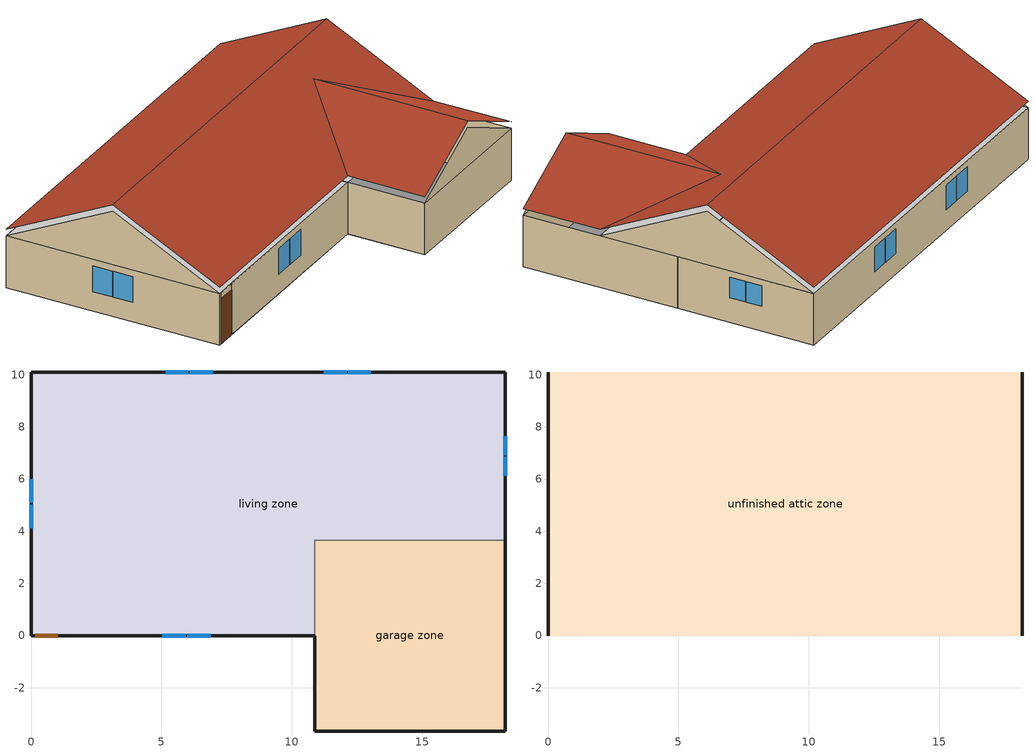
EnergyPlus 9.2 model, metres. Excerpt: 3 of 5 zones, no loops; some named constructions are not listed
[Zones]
garage zone
 floor foundation (FloorFndGrndUnfinSlab): 10.87,-3.66 10.87,3.66 18.19,3.66 18.19,-3.66 z0
 wall outside (WallExtUninsUnfin): 10.87,0 10.87,-3.66 18.19,-3.66 18.19,3.66 z0:2.44; 10.87,-3.66,2.44 18.19,-3.66,2.44 14.53,-3.66,4.27
 wall to living zone (WallIntFinInsUnfin Reversed): 18.19,3.66 10.87,3.66 10.87,0 z0:2.44
 roof outside (RoofUnfinUninsExt): 10.87,0,2.74 10.87,-3.66,2.74 14.53,-3.66,4.57 14.53,3.66,4.57; 18.19,0,2.74 14.53,3.66,4.57 14.53,-3.66,4.57 18.19,-3.66,2.74
living zone
 floor foundation (FloorFndGrndFinSlab): 0,0 0,10.1 18.19,10.1 18.19,3.66 10.87,3.66 10.87,0 z0
 wall outside (WallExtInsFin): 18.19,3.66 18.19,10.1 0,10.1 0,0 0.13,0 1.05,0 10.87,0 z0:2.44
 window (WindowConstruction): 18.19,6.12 18.19,6.85 / 18.19,6.91 18.19,7.64 z1.16:2.13; 5.02,0 5.93,0 / 5.99,0 6.9,0 z0.93:2.13; 0,5.99 0,5.08 / 0,5.02 0,4.11 z0.92:2.13; 13.02,10.1 12.16,10.1 / 12.09,10.1 11.23,10.1 / 6.96,10.1 6.09,10.1 / 6.03,10.1 5.17,10.1 z0.98:2.13
 door (Door): 0.15,0 1.02,0 z0:2.13
unfinished attic zone
 floor to garage zone (FloorUnfinUninsUnfin): 18.19,3.66 18.19,0 10.87,0 10.87,3.66 z2.44
 floor to living zone (FloorFinInsUnfinAttic): 18.19,10.1 18.19,3.66 10.87,3.66 10.87,0 0,0 0,10.1 z2.44
 wall outside (WallExtUninsUnfin): 0,5.05,4.96 0,10.1,2.44 0,0,2.44; 18.19,5.05,4.96 18.19,0,2.44 18.19,10.1,2.44
 roof outside (RoofUnfinInsExt): 0,5.05,5.27 18.19,5.05,5.27 18.19,10.1,2.74 0,10.1,2.74; 0,5.05,5.27 0,0,2.74 10.87,0,2.74 14.53,3.66,4.57 18.19,0,2.74 18.19,5.05,5.27
[Material] Roughness=Rough; Thermal Absorptance=0.9
Name | Thickness {m} | Conductivity {W/m-K} | Density {kg/m3} | Specific Heat {J/kg-K} | Solar Absorptance | Visible Absorptance
Drywall 0.5 in. | 0.0127 | 0.160291 | 801 | 837.4 | 0.5 | 0.1
FloorUAAdditionalCeilingIns | 0.196342 | 0.0539976 | 16.02 | 1046.75 | 0.7 | 0.7
FloorUATrussandIns | 0.0889 | 0.0564573 | 50.7834 | 1165.1 | 0.7 | 0.7
WallCMU 1 | 0.1524 | 0.472233 | 1001.12 | 852.065 | 0.7 | 0.7
WallFurring 1 | 0.0508 | 0.0313851 | 110.334 | 1154.52 | 0.7 | 0.7
WallSheathing | 0.0127 | 0.115458 | 512.64 | 1214.23 | 0.7 | 0.7
[Construction]
FloorFinInsUnfinAttic Reversed: Drywall 0.5 in., FloorUATrussandIns, FloorUAAdditionalCeilingIns
WallIntFinInsUnfin: WallSheathing, WallCMU 1, WallFurring 1
[Schedule:File]
clothes_dryer_exhaust: File=/var/simdata/openstudio/generated_files/schedules.csv; Column Number=15; Rows to Skip at Top=1; Number of Hours of Data=8760; Column Separator=Comma; Interpolate to Timestep=No; Minutes per Item=15
[Schedule:Day:Interval]
res ceil fan schedule allday1; res ceil fan schedule allday10; res ceil fan schedule allday11; res ceil fan schedule allday12; res ceil fan schedule allday2; res ceil fan schedule allday3; res ceil fan schedule allday4; res ceil fan schedule allday5; res ceil fan schedule allday6; res ceil fan schedule allday7; res ceil fan schedule allday8; res ceil fan schedule allday9; res mv_1 bath exhaust schedule summer design; res mv_1 range exhaust schedule summer design: No, 24:00, 1
res mv_1 bath exhaust schedule allday1; res mv_1 bath exhaust schedule allday10; res mv_1 bath exhaust schedule allday11; res mv_1 bath exhaust schedule allday12; res mv_1 bath exhaust schedule allday2; res mv_1 bath exhaust schedule allday3; res mv_1 bath exhaust schedule allday4; res mv_1 bath exhaust schedule allday5; res mv_1 bath exhaust schedule allday6; res mv_1 bath exhaust schedule allday7; res mv_1 bath exhaust schedule allday8; res mv_1 bath exhaust schedule allday9: No, 23:00, 0, 24:00, 1
res mv_1 bath exhaust schedule winter design; res mv_1 range exhaust schedule winter design; Schedule Day 10; Schedule Day 14; Schedule Day 15; Schedule Day 2; Schedule Day 7: No, 24:00, 0
res mv_1 range exhaust schedule allday1; res mv_1 range exhaust schedule allday10; res mv_1 range exhaust schedule allday11; res mv_1 range exhaust schedule allday12; res mv_1 range exhaust schedule allday2; res mv_1 range exhaust schedule allday3; res mv_1 range exhaust schedule allday4; res mv_1 range exhaust schedule allday5; res mv_1 range exhaust schedule allday6; res mv_1 range exhaust schedule allday7; res mv_1 range exhaust schedule allday8; res mv_1 range exhaust schedule allday9: No, 17:00, 0, 18:00, 1, 24:00, 0
res nv_1 availability schedule allday1 on; res nv_1 availability schedule allday1 on 1; res nv_1 availability schedule allday1 on 10; res nv_1 availability schedule allday1 on 11; res nv_1 availability schedule allday1 on 2; res nv_1 availability schedule allday1 on 3; res nv_1 availability schedule allday1 on 4; res nv_1 availability schedule allday1 on 5; res nv_1 availability schedule allday1 on 6; res nv_1 availability schedule allday1 on 7; res nv_1 availability schedule allday1 on 8; res nv_1 availability schedule allday1 on 9: No, 01:00, 1, 02:00, 1, 03:00, 1, 04:00, 1, 05:00, 1, 06:00, 1, 07:00, 1, 08:00, 1, 09:00, 1, 10:00, 1, 11:00, 1, 12:00, 1, 13:00, 1, 14:00, 1, 15:00, 1, 16:00, 1, 17:00, 1, 18:00, 1, 19:00, 1, 20:00, 1, 21:00, 1, 22:00, 1, 23:00, 1, 24:00, 1
res nv_1 temp schedule allday1; res nv_1 temp schedule allday12; res nv_1 temp schedule allday2: No, 24:00, 23.8889
res nv_1 temp schedule allday10; res nv_1 temp schedule allday11; res nv_1 temp schedule allday3; res nv_1 temp schedule allday4; res nv_1 temp schedule allday5; res nv_1 temp schedule allday6; res nv_1 temp schedule allday7; res nv_1 temp schedule allday8; res nv_1 temp schedule allday9: No, 24:00, 21.6667
[Schedule:Week:Daily]
res ceil fan schedule Week Rule - Jan1-Jan6: Schedule Day 2, res ceil fan schedule allday1, res ceil fan schedule allday1, res ceil fan schedule allday1, res ceil fan schedule allday1, res ceil fan schedule allday1, res ceil fan schedule allday1, Schedule Day 2, Schedule Day 2, Schedule Day 2, Schedule Day 2, Schedule Day 2
res ceil fan schedule Week Rule - Jan7-Jan27: res ceil fan schedule allday1, res ceil fan schedule allday1, res ceil fan schedule allday1, res ceil fan schedule allday1, res ceil fan schedule allday1, res ceil fan schedule allday1, res ceil fan schedule allday1, Schedule Day 2, Schedule Day 2, Schedule Day 2, Schedule Day 2, Schedule Day 2
res ceil fan schedule Week Rule - Jan28-Feb3: res ceil fan schedule allday1, res ceil fan schedule allday1, res ceil fan schedule allday1, res ceil fan schedule allday1, res ceil fan schedule allday2, res ceil fan schedule allday2, res ceil fan schedule allday2, Schedule Day 2, Schedule Day 2, Schedule Day 2, Schedule Day 2, Schedule Day 2
res ceil fan schedule Week Rule - Feb4-Feb24: res ceil fan schedule allday2, res ceil fan schedule allday2, res ceil fan schedule allday2, res ceil fan schedule allday2, res ceil fan schedule allday2, res ceil fan schedule allday2, res ceil fan schedule allday2, Schedule Day 2, Schedule Day 2, Schedule Day 2, Schedule Day 2, Schedule Day 2
res ceil fan schedule Week Rule - Feb25-Mar3: res ceil fan schedule allday2, res ceil fan schedule allday2, res ceil fan schedule allday2, res ceil fan schedule allday2, res ceil fan schedule allday3, res ceil fan schedule allday3, res ceil fan schedule allday3, Schedule Day 2, Schedule Day 2, Schedule Day 2, Schedule Day 2, Schedule Day 2
res ceil fan schedule Week Rule - Mar4-Mar31: res ceil fan schedule allday3, res ceil fan schedule allday3, res ceil fan schedule allday3, res ceil fan schedule allday3, res ceil fan schedule allday3, res ceil fan schedule allday3, res ceil fan schedule allday3, Schedule Day 2, Schedule Day 2, Schedule Day 2, Schedule Day 2, Schedule Day 2
res ceil fan schedule Week Rule - Apr1-Apr28: res ceil fan schedule allday4, res ceil fan schedule allday4, res ceil fan schedule allday4, res ceil fan schedule allday4, res ceil fan schedule allday4, res ceil fan schedule allday4, res ceil fan schedule allday4, Schedule Day 2, Schedule Day 2, Schedule Day 2, Schedule Day 2, Schedule Day 2
res ceil fan schedule Week Rule - Apr29-May5: res ceil fan schedule allday4, res ceil fan schedule allday4, res ceil fan schedule allday5, res ceil fan schedule allday5, res ceil fan schedule allday5, res ceil fan schedule allday5, res ceil fan schedule allday5, Schedule Day 2, Schedule Day 2, Schedule Day 2, Schedule Day 2, Schedule Day 2
res ceil fan schedule Week Rule - May6-May26: res ceil fan schedule allday5, res ceil fan schedule allday5, res ceil fan schedule allday5, res ceil fan schedule allday5, res ceil fan schedule allday5, res ceil fan schedule allday5, res ceil fan schedule allday5, Schedule Day 2, Schedule Day 2, Schedule Day 2, Schedule Day 2, Schedule Day 2
res ceil fan schedule Week Rule - May27-Jun2: res ceil fan schedule allday5, res ceil fan schedule allday5, res ceil fan schedule allday5, res ceil fan schedule allday5, res ceil fan schedule allday5, res ceil fan schedule allday6, res ceil fan schedule allday6, Schedule Day 2, Schedule Day 2, Schedule Day 2, Schedule Day 2, Schedule Day 2
res ceil fan schedule Week Rule - Jun3-Jun30: res ceil fan schedule allday6, res ceil fan schedule allday6, res ceil fan schedule allday6, res ceil fan schedule allday6, res ceil fan schedule allday6, res ceil fan schedule allday6, res ceil fan schedule allday6, Schedule Day 2, Schedule Day 2, Schedule Day 2, Schedule Day 2, Schedule Day 2
res ceil fan schedule Week Rule - Jul1-Jul28: res ceil fan schedule allday7, res ceil fan schedule allday7, res ceil fan schedule allday7, res ceil fan schedule allday7, res ceil fan schedule allday7, res ceil fan schedule allday7, res ceil fan schedule allday7, Schedule Day 2, Schedule Day 2, Schedule Day 2, Schedule Day 2, Schedule Day 2
res ceil fan schedule Week Rule - Jul29-Aug4: res ceil fan schedule allday7, res ceil fan schedule allday7, res ceil fan schedule allday7, res ceil fan schedule allday8, res ceil fan schedule allday8, res ceil fan schedule allday8, res ceil fan schedule allday8, Schedule Day 2, Schedule Day 2, Schedule Day 2, Schedule Day 2, Schedule Day 2
res ceil fan schedule Week Rule - Aug5-Aug25: res ceil fan schedule allday8, res ceil fan schedule allday8, res ceil fan schedule allday8, res ceil fan schedule allday8, res ceil fan schedule allday8, res ceil fan schedule allday8, res ceil fan schedule allday8, Schedule Day 2, Schedule Day 2, Schedule Day 2, Schedule Day 2, Schedule Day 2
res ceil fan schedule Week Rule - Aug26-Sep1: res ceil fan schedule allday8, res ceil fan schedule allday8, res ceil fan schedule allday8, res ceil fan schedule allday8, res ceil fan schedule allday8, res ceil fan schedule allday8, res ceil fan schedule allday9, Schedule Day 2, Schedule Day 2, Schedule Day 2, Schedule Day 2, Schedule Day 2
res ceil fan schedule Week Rule - Sep2-Sep29: res ceil fan schedule allday9, res ceil fan schedule allday9, res ceil fan schedule allday9, res ceil fan schedule allday9, res ceil fan schedule allday9, res ceil fan schedule allday9, res ceil fan schedule allday9, Schedule Day 2, Schedule Day 2, Schedule Day 2, Schedule Day 2, Schedule Day 2
res ceil fan schedule Week Rule - Sep30-Oct6: res ceil fan schedule allday9, res ceil fan schedule allday10, res ceil fan schedule allday10, res ceil fan schedule allday10, res ceil fan schedule allday10, res ceil fan schedule allday10, res ceil fan schedule allday10, Schedule Day 2, Schedule Day 2, Schedule Day 2, Schedule Day 2, Schedule Day 2
res ceil fan schedule Week Rule - Oct7-Oct27: res ceil fan schedule allday10, res ceil fan schedule allday10, res ceil fan schedule allday10, res ceil fan schedule allday10, res ceil fan schedule allday10, res ceil fan schedule allday10, res ceil fan schedule allday10, Schedule Day 2, Schedule Day 2, Schedule Day 2, Schedule Day 2, Schedule Day 2
res ceil fan schedule Week Rule - Oct28-Nov3: res ceil fan schedule allday10, res ceil fan schedule allday10, res ceil fan schedule allday10, res ceil fan schedule allday10, res ceil fan schedule allday11, res ceil fan schedule allday11, res ceil fan schedule allday11, Schedule Day 2, Schedule Day 2, Schedule Day 2, Schedule Day 2, Schedule Day 2
res ceil fan schedule Week Rule - Nov4-Nov24: res ceil fan schedule allday11, res ceil fan schedule allday11, res ceil fan schedule allday11, res ceil fan schedule allday11, res ceil fan schedule allday11, res ceil fan schedule allday11, res ceil fan schedule allday11, Schedule Day 2, Schedule Day 2, Schedule Day 2, Schedule Day 2, Schedule Day 2
res ceil fan schedule Week Rule - Nov25-Dec1: res ceil fan schedule allday11, res ceil fan schedule allday11, res ceil fan schedule allday11, res ceil fan schedule allday11, res ceil fan schedule allday11, res ceil fan schedule allday11, res ceil fan schedule allday12, Schedule Day 2, Schedule Day 2, Schedule Day 2, Schedule Day 2, Schedule Day 2
res ceil fan schedule Week Rule - Dec2-Dec31: res ceil fan schedule allday12, res ceil fan schedule allday12, res ceil fan schedule allday12, res ceil fan schedule allday12, res ceil fan schedule allday12, res ceil fan schedule allday12, res ceil fan schedule allday12, Schedule Day 2, Schedule Day 2, Schedule Day 2, Schedule Day 2, Schedule Day 2
res mv_1 bath exhaust schedule Week Rule - Jan1-Jan6: Schedule Day 15, res mv_1 bath exhaust schedule allday1, res mv_1 bath exhaust schedule allday1, res mv_1 bath exhaust schedule allday1, res mv_1 bath exhaust schedule allday1, res mv_1 bath exhaust schedule allday1, res mv_1 bath exhaust schedule allday1, Schedule Day 15, res mv_1 bath exhaust schedule summer design, res mv_1 bath exhaust schedule winter design, Schedule Day 15, Schedule Day 15
res mv_1 bath exhaust schedule Week Rule - Jan7-Jan27: res mv_1 bath exhaust schedule allday1, res mv_1 bath exhaust schedule allday1, res mv_1 bath exhaust schedule allday1, res mv_1 bath exhaust schedule allday1, res mv_1 bath exhaust schedule allday1, res mv_1 bath exhaust schedule allday1, res mv_1 bath exhaust schedule allday1, Schedule Day 15, res mv_1 bath exhaust schedule summer design, res mv_1 bath exhaust schedule winter design, Schedule Day 15, Schedule Day 15
res mv_1 bath exhaust schedule Week Rule - Jan28-Feb3: res mv_1 bath exhaust schedule allday1, res mv_1 bath exhaust schedule allday1, res mv_1 bath exhaust schedule allday1, res mv_1 bath exhaust schedule allday1, res mv_1 bath exhaust schedule allday2, res mv_1 bath exhaust schedule allday2, res mv_1 bath exhaust schedule allday2, Schedule Day 15, res mv_1 bath exhaust schedule summer design, res mv_1 bath exhaust schedule winter design, Schedule Day 15, Schedule Day 15
res mv_1 bath exhaust schedule Week Rule - Feb4-Feb24: res mv_1 bath exhaust schedule allday2, res mv_1 bath exhaust schedule allday2, res mv_1 bath exhaust schedule allday2, res mv_1 bath exhaust schedule allday2, res mv_1 bath exhaust schedule allday2, res mv_1 bath exhaust schedule allday2, res mv_1 bath exhaust schedule allday2, Schedule Day 15, res mv_1 bath exhaust schedule summer design, res mv_1 bath exhaust schedule winter design, Schedule Day 15, Schedule Day 15
res mv_1 bath exhaust schedule Week Rule - Feb25-Mar3: res mv_1 bath exhaust schedule allday2, res mv_1 bath exhaust schedule allday2, res mv_1 bath exhaust schedule allday2, res mv_1 bath exhaust schedule allday2, res mv_1 bath exhaust schedule allday3, res mv_1 bath exhaust schedule allday3, res mv_1 bath exhaust schedule allday3, Schedule Day 15, res mv_1 bath exhaust schedule summer design, res mv_1 bath exhaust schedule winter design, Schedule Day 15, Schedule Day 15
res mv_1 bath exhaust schedule Week Rule - Mar4-Mar31: res mv_1 bath exhaust schedule allday3, res mv_1 bath exhaust schedule allday3, res mv_1 bath exhaust schedule allday3, res mv_1 bath exhaust schedule allday3, res mv_1 bath exhaust schedule allday3, res mv_1 bath exhaust schedule allday3, res mv_1 bath exhaust schedule allday3, Schedule Day 15, res mv_1 bath exhaust schedule summer design, res mv_1 bath exhaust schedule winter design, Schedule Day 15, Schedule Day 15
res mv_1 bath exhaust schedule Week Rule - Apr1-Apr28: res mv_1 bath exhaust schedule allday4, res mv_1 bath exhaust schedule allday4, res mv_1 bath exhaust schedule allday4, res mv_1 bath exhaust schedule allday4, res mv_1 bath exhaust schedule allday4, res mv_1 bath exhaust schedule allday4, res mv_1 bath exhaust schedule allday4, Schedule Day 15, res mv_1 bath exhaust schedule summer design, res mv_1 bath exhaust schedule winter design, Schedule Day 15, Schedule Day 15
res mv_1 bath exhaust schedule Week Rule - Apr29-May5: res mv_1 bath exhaust schedule allday4, res mv_1 bath exhaust schedule allday4, res mv_1 bath exhaust schedule allday5, res mv_1 bath exhaust schedule allday5, res mv_1 bath exhaust schedule allday5, res mv_1 bath exhaust schedule allday5, res mv_1 bath exhaust schedule allday5, Schedule Day 15, res mv_1 bath exhaust schedule summer design, res mv_1 bath exhaust schedule winter design, Schedule Day 15, Schedule Day 15
res mv_1 bath exhaust schedule Week Rule - May6-May26: res mv_1 bath exhaust schedule allday5, res mv_1 bath exhaust schedule allday5, res mv_1 bath exhaust schedule allday5, res mv_1 bath exhaust schedule allday5, res mv_1 bath exhaust schedule allday5, res mv_1 bath exhaust schedule allday5, res mv_1 bath exhaust schedule allday5, Schedule Day 15, res mv_1 bath exhaust schedule summer design, res mv_1 bath exhaust schedule winter design, Schedule Day 15, Schedule Day 15
res mv_1 bath exhaust schedule Week Rule - May27-Jun2: res mv_1 bath exhaust schedule allday5, res mv_1 bath exhaust schedule allday5, res mv_1 bath exhaust schedule allday5, res mv_1 bath exhaust schedule allday5, res mv_1 bath exhaust schedule allday5, res mv_1 bath exhaust schedule allday6, res mv_1 bath exhaust schedule allday6, Schedule Day 15, res mv_1 bath exhaust schedule summer design, res mv_1 bath exhaust schedule winter design, Schedule Day 15, Schedule Day 15
res mv_1 bath exhaust schedule Week Rule - Jun3-Jun30: res mv_1 bath exhaust schedule allday6, res mv_1 bath exhaust schedule allday6, res mv_1 bath exhaust schedule allday6, res mv_1 bath exhaust schedule allday6, res mv_1 bath exhaust schedule allday6, res mv_1 bath exhaust schedule allday6, res mv_1 bath exhaust schedule allday6, Schedule Day 15, res mv_1 bath exhaust schedule summer design, res mv_1 bath exhaust schedule winter design, Schedule Day 15, Schedule Day 15
res mv_1 bath exhaust schedule Week Rule - Jul1-Jul28: res mv_1 bath exhaust schedule allday7, res mv_1 bath exhaust schedule allday7, res mv_1 bath exhaust schedule allday7, res mv_1 bath exhaust schedule allday7, res mv_1 bath exhaust schedule allday7, res mv_1 bath exhaust schedule allday7, res mv_1 bath exhaust schedule allday7, Schedule Day 15, res mv_1 bath exhaust schedule summer design, res mv_1 bath exhaust schedule winter design, Schedule Day 15, Schedule Day 15
res mv_1 bath exhaust schedule Week Rule - Jul29-Aug4: res mv_1 bath exhaust schedule allday7, res mv_1 bath exhaust schedule allday7, res mv_1 bath exhaust schedule allday7, res mv_1 bath exhaust schedule allday8, res mv_1 bath exhaust schedule allday8, res mv_1 bath exhaust schedule allday8, res mv_1 bath exhaust schedule allday8, Schedule Day 15, res mv_1 bath exhaust schedule summer design, res mv_1 bath exhaust schedule winter design, Schedule Day 15, Schedule Day 15
res mv_1 bath exhaust schedule Week Rule - Aug5-Aug25: res mv_1 bath exhaust schedule allday8, res mv_1 bath exhaust schedule allday8, res mv_1 bath exhaust schedule allday8, res mv_1 bath exhaust schedule allday8, res mv_1 bath exhaust schedule allday8, res mv_1 bath exhaust schedule allday8, res mv_1 bath exhaust schedule allday8, Schedule Day 15, res mv_1 bath exhaust schedule summer design, res mv_1 bath exhaust schedule winter design, Schedule Day 15, Schedule Day 15
res mv_1 bath exhaust schedule Week Rule - Aug26-Sep1: res mv_1 bath exhaust schedule allday8, res mv_1 bath exhaust schedule allday8, res mv_1 bath exhaust schedule allday8, res mv_1 bath exhaust schedule allday8, res mv_1 bath exhaust schedule allday8, res mv_1 bath exhaust schedule allday8, res mv_1 bath exhaust schedule allday9, Schedule Day 15, res mv_1 bath exhaust schedule summer design, res mv_1 bath exhaust schedule winter design, Schedule Day 15, Schedule Day 15
res mv_1 bath exhaust schedule Week Rule - Sep2-Sep29: res mv_1 bath exhaust schedule allday9, res mv_1 bath exhaust schedule allday9, res mv_1 bath exhaust schedule allday9, res mv_1 bath exhaust schedule allday9, res mv_1 bath exhaust schedule allday9, res mv_1 bath exhaust schedule allday9, res mv_1 bath exhaust schedule allday9, Schedule Day 15, res mv_1 bath exhaust schedule summer design, res mv_1 bath exhaust schedule winter design, Schedule Day 15, Schedule Day 15
res mv_1 bath exhaust schedule Week Rule - Sep30-Oct6: res mv_1 bath exhaust schedule allday9, res mv_1 bath exhaust schedule allday10, res mv_1 bath exhaust schedule allday10, res mv_1 bath exhaust schedule allday10, res mv_1 bath exhaust schedule allday10, res mv_1 bath exhaust schedule allday10, res mv_1 bath exhaust schedule allday10, Schedule Day 15, res mv_1 bath exhaust schedule summer design, res mv_1 bath exhaust schedule winter design, Schedule Day 15, Schedule Day 15
res mv_1 bath exhaust schedule Week Rule - Oct7-Oct27: res mv_1 bath exhaust schedule allday10, res mv_1 bath exhaust schedule allday10, res mv_1 bath exhaust schedule allday10, res mv_1 bath exhaust schedule allday10, res mv_1 bath exhaust schedule allday10, res mv_1 bath exhaust schedule allday10, res mv_1 bath exhaust schedule allday10, Schedule Day 15, res mv_1 bath exhaust schedule summer design, res mv_1 bath exhaust schedule winter design, Schedule Day 15, Schedule Day 15
res mv_1 bath exhaust schedule Week Rule - Oct28-Nov3: res mv_1 bath exhaust schedule allday10, res mv_1 bath exhaust schedule allday10, res mv_1 bath exhaust schedule allday10, res mv_1 bath exhaust schedule allday10, res mv_1 bath exhaust schedule allday11, res mv_1 bath exhaust schedule allday11, res mv_1 bath exhaust schedule allday11, Schedule Day 15, res mv_1 bath exhaust schedule summer design, res mv_1 bath exhaust schedule winter design, Schedule Day 15, Schedule Day 15
res mv_1 bath exhaust schedule Week Rule - Nov4-Nov24: res mv_1 bath exhaust schedule allday11, res mv_1 bath exhaust schedule allday11, res mv_1 bath exhaust schedule allday11, res mv_1 bath exhaust schedule allday11, res mv_1 bath exhaust schedule allday11, res mv_1 bath exhaust schedule allday11, res mv_1 bath exhaust schedule allday11, Schedule Day 15, res mv_1 bath exhaust schedule summer design, res mv_1 bath exhaust schedule winter design, Schedule Day 15, Schedule Day 15
res mv_1 bath exhaust schedule Week Rule - Nov25-Dec1: res mv_1 bath exhaust schedule allday11, res mv_1 bath exhaust schedule allday11, res mv_1 bath exhaust schedule allday11, res mv_1 bath exhaust schedule allday11, res mv_1 bath exhaust schedule allday11, res mv_1 bath exhaust schedule allday11, res mv_1 bath exhaust schedule allday12, Schedule Day 15, res mv_1 bath exhaust schedule summer design, res mv_1 bath exhaust schedule winter design, Schedule Day 15, Schedule Day 15
res mv_1 bath exhaust schedule Week Rule - Dec2-Dec31: res mv_1 bath exhaust schedule allday12, res mv_1 bath exhaust schedule allday12, res mv_1 bath exhaust schedule allday12, res mv_1 bath exhaust schedule allday12, res mv_1 bath exhaust schedule allday12, res mv_1 bath exhaust schedule allday12, res mv_1 bath exhaust schedule allday12, Schedule Day 15, res mv_1 bath exhaust schedule summer design, res mv_1 bath exhaust schedule winter design, Schedule Day 15, Schedule Day 15
res mv_1 range exhaust schedule Week Rule - Jan1-Jan6: Schedule Day 14, res mv_1 range exhaust schedule allday1, res mv_1 range exhaust schedule allday1, res mv_1 range exhaust schedule allday1, res mv_1 range exhaust schedule allday1, res mv_1 range exhaust schedule allday1, res mv_1 range exhaust schedule allday1, Schedule Day 14, res mv_1 range exhaust schedule summer design, res mv_1 range exhaust schedule winter design, Schedule Day 14, Schedule Day 14
res mv_1 range exhaust schedule Week Rule - Jan7-Jan27: res mv_1 range exhaust schedule allday1, res mv_1 range exhaust schedule allday1, res mv_1 range exhaust schedule allday1, res mv_1 range exhaust schedule allday1, res mv_1 range exhaust schedule allday1, res mv_1 range exhaust schedule allday1, res mv_1 range exhaust schedule allday1, Schedule Day 14, res mv_1 range exhaust schedule summer design, res mv_1 range exhaust schedule winter design, Schedule Day 14, Schedule Day 14
res mv_1 range exhaust schedule Week Rule - Jan28-Feb3: res mv_1 range exhaust schedule allday1, res mv_1 range exhaust schedule allday1, res mv_1 range exhaust schedule allday1, res mv_1 range exhaust schedule allday1, res mv_1 range exhaust schedule allday2, res mv_1 range exhaust schedule allday2, res mv_1 range exhaust schedule allday2, Schedule Day 14, res mv_1 range exhaust schedule summer design, res mv_1 range exhaust schedule winter design, Schedule Day 14, Schedule Day 14
res mv_1 range exhaust schedule Week Rule - Feb4-Feb24: res mv_1 range exhaust schedule allday2, res mv_1 range exhaust schedule allday2, res mv_1 range exhaust schedule allday2, res mv_1 range exhaust schedule allday2, res mv_1 range exhaust schedule allday2, res mv_1 range exhaust schedule allday2, res mv_1 range exhaust schedule allday2, Schedule Day 14, res mv_1 range exhaust schedule summer design, res mv_1 range exhaust schedule winter design, Schedule Day 14, Schedule Day 14
res mv_1 range exhaust schedule Week Rule - Feb25-Mar3: res mv_1 range exhaust schedule allday2, res mv_1 range exhaust schedule allday2, res mv_1 range exhaust schedule allday2, res mv_1 range exhaust schedule allday2, res mv_1 range exhaust schedule allday3, res mv_1 range exhaust schedule allday3, res mv_1 range exhaust schedule allday3, Schedule Day 14, res mv_1 range exhaust schedule summer design, res mv_1 range exhaust schedule winter design, Schedule Day 14, Schedule Day 14
res mv_1 range exhaust schedule Week Rule - Mar4-Mar31: res mv_1 range exhaust schedule allday3, res mv_1 range exhaust schedule allday3, res mv_1 range exhaust schedule allday3, res mv_1 range exhaust schedule allday3, res mv_1 range exhaust schedule allday3, res mv_1 range exhaust schedule allday3, res mv_1 range exhaust schedule allday3, Schedule Day 14, res mv_1 range exhaust schedule summer design, res mv_1 range exhaust schedule winter design, Schedule Day 14, Schedule Day 14
res mv_1 range exhaust schedule Week Rule - Apr1-Apr28: res mv_1 range exhaust schedule allday4, res mv_1 range exhaust schedule allday4, res mv_1 range exhaust schedule allday4, res mv_1 range exhaust schedule allday4, res mv_1 range exhaust schedule allday4, res mv_1 range exhaust schedule allday4, res mv_1 range exhaust schedule allday4, Schedule Day 14, res mv_1 range exhaust schedule summer design, res mv_1 range exhaust schedule winter design, Schedule Day 14, Schedule Day 14
res mv_1 range exhaust schedule Week Rule - Apr29-May5: res mv_1 range exhaust schedule allday4, res mv_1 range exhaust schedule allday4, res mv_1 range exhaust schedule allday5, res mv_1 range exhaust schedule allday5, res mv_1 range exhaust schedule allday5, res mv_1 range exhaust schedule allday5, res mv_1 range exhaust schedule allday5, Schedule Day 14, res mv_1 range exhaust schedule summer design, res mv_1 range exhaust schedule winter design, Schedule Day 14, Schedule Day 14
res mv_1 range exhaust schedule Week Rule - May6-May26: res mv_1 range exhaust schedule allday5, res mv_1 range exhaust schedule allday5, res mv_1 range exhaust schedule allday5, res mv_1 range exhaust schedule allday5, res mv_1 range exhaust schedule allday5, res mv_1 range exhaust schedule allday5, res mv_1 range exhaust schedule allday5, Schedule Day 14, res mv_1 range exhaust schedule summer design, res mv_1 range exhaust schedule winter design, Schedule Day 14, Schedule Day 14
res mv_1 range exhaust schedule Week Rule - May27-Jun2: res mv_1 range exhaust schedule allday5, res mv_1 range exhaust schedule allday5, res mv_1 range exhaust schedule allday5, res mv_1 range exhaust schedule allday5, res mv_1 range exhaust schedule allday5, res mv_1 range exhaust schedule allday6, res mv_1 range exhaust schedule allday6, Schedule Day 14, res mv_1 range exhaust schedule summer design, res mv_1 range exhaust schedule winter design, Schedule Day 14, Schedule Day 14
res mv_1 range exhaust schedule Week Rule - Jun3-Jun30: res mv_1 range exhaust schedule allday6, res mv_1 range exhaust schedule allday6, res mv_1 range exhaust schedule allday6, res mv_1 range exhaust schedule allday6, res mv_1 range exhaust schedule allday6, res mv_1 range exhaust schedule allday6, res mv_1 range exhaust schedule allday6, Schedule Day 14, res mv_1 range exhaust schedule summer design, res mv_1 range exhaust schedule winter design, Schedule Day 14, Schedule Day 14
res mv_1 range exhaust schedule Week Rule - Jul1-Jul28: res mv_1 range exhaust schedule allday7, res mv_1 range exhaust schedule allday7, res mv_1 range exhaust schedule allday7, res mv_1 range exhaust schedule allday7, res mv_1 range exhaust schedule allday7, res mv_1 range exhaust schedule allday7, res mv_1 range exhaust schedule allday7, Schedule Day 14, res mv_1 range exhaust schedule summer design, res mv_1 range exhaust schedule winter design, Schedule Day 14, Schedule Day 14
res mv_1 range exhaust schedule Week Rule - Jul29-Aug4: res mv_1 range exhaust schedule allday7, res mv_1 range exhaust schedule allday7, res mv_1 range exhaust schedule allday7, res mv_1 range exhaust schedule allday8, res mv_1 range exhaust schedule allday8, res mv_1 range exhaust schedule allday8, res mv_1 range exhaust schedule allday8, Schedule Day 14, res mv_1 range exhaust schedule summer design, res mv_1 range exhaust schedule winter design, Schedule Day 14, Schedule Day 14
res mv_1 range exhaust schedule Week Rule - Aug5-Aug25: res mv_1 range exhaust schedule allday8, res mv_1 range exhaust schedule allday8, res mv_1 range exhaust schedule allday8, res mv_1 range exhaust schedule allday8, res mv_1 range exhaust schedule allday8, res mv_1 range exhaust schedule allday8, res mv_1 range exhaust schedule allday8, Schedule Day 14, res mv_1 range exhaust schedule summer design, res mv_1 range exhaust schedule winter design, Schedule Day 14, Schedule Day 14
res mv_1 range exhaust schedule Week Rule - Aug26-Sep1: res mv_1 range exhaust schedule allday8, res mv_1 range exhaust schedule allday8, res mv_1 range exhaust schedule allday8, res mv_1 range exhaust schedule allday8, res mv_1 range exhaust schedule allday8, res mv_1 range exhaust schedule allday8, res mv_1 range exhaust schedule allday9, Schedule Day 14, res mv_1 range exhaust schedule summer design, res mv_1 range exhaust schedule winter design, Schedule Day 14, Schedule Day 14
res mv_1 range exhaust schedule Week Rule - Sep2-Sep29: res mv_1 range exhaust schedule allday9, res mv_1 range exhaust schedule allday9, res mv_1 range exhaust schedule allday9, res mv_1 range exhaust schedule allday9, res mv_1 range exhaust schedule allday9, res mv_1 range exhaust schedule allday9, res mv_1 range exhaust schedule allday9, Schedule Day 14, res mv_1 range exhaust schedule summer design, res mv_1 range exhaust schedule winter design, Schedule Day 14, Schedule Day 14
res mv_1 range exhaust schedule Week Rule - Sep30-Oct6: res mv_1 range exhaust schedule allday9, res mv_1 range exhaust schedule allday10, res mv_1 range exhaust schedule allday10, res mv_1 range exhaust schedule allday10, res mv_1 range exhaust schedule allday10, res mv_1 range exhaust schedule allday10, res mv_1 range exhaust schedule allday10, Schedule Day 14, res mv_1 range exhaust schedule summer design, res mv_1 range exhaust schedule winter design, Schedule Day 14, Schedule Day 14
res mv_1 range exhaust schedule Week Rule - Oct7-Oct27: res mv_1 range exhaust schedule allday10, res mv_1 range exhaust schedule allday10, res mv_1 range exhaust schedule allday10, res mv_1 range exhaust schedule allday10, res mv_1 range exhaust schedule allday10, res mv_1 range exhaust schedule allday10, res mv_1 range exhaust schedule allday10, Schedule Day 14, res mv_1 range exhaust schedule summer design, res mv_1 range exhaust schedule winter design, Schedule Day 14, Schedule Day 14
res mv_1 range exhaust schedule Week Rule - Oct28-Nov3: res mv_1 range exhaust schedule allday10, res mv_1 range exhaust schedule allday10, res mv_1 range exhaust schedule allday10, res mv_1 range exhaust schedule allday10, res mv_1 range exhaust schedule allday11, res mv_1 range exhaust schedule allday11, res mv_1 range exhaust schedule allday11, Schedule Day 14, res mv_1 range exhaust schedule summer design, res mv_1 range exhaust schedule winter design, Schedule Day 14, Schedule Day 14
res mv_1 range exhaust schedule Week Rule - Nov4-Nov24: res mv_1 range exhaust schedule allday11, res mv_1 range exhaust schedule allday11, res mv_1 range exhaust schedule allday11, res mv_1 range exhaust schedule allday11, res mv_1 range exhaust schedule allday11, res mv_1 range exhaust schedule allday11, res mv_1 range exhaust schedule allday11, Schedule Day 14, res mv_1 range exhaust schedule summer design, res mv_1 range exhaust schedule winter design, Schedule Day 14, Schedule Day 14
res mv_1 range exhaust schedule Week Rule - Nov25-Dec1: res mv_1 range exhaust schedule allday11, res mv_1 range exhaust schedule allday11, res mv_1 range exhaust schedule allday11, res mv_1 range exhaust schedule allday11, res mv_1 range exhaust schedule allday11, res mv_1 range exhaust schedule allday11, res mv_1 range exhaust schedule allday12, Schedule Day 14, res mv_1 range exhaust schedule summer design, res mv_1 range exhaust schedule winter design, Schedule Day 14, Schedule Day 14
res mv_1 range exhaust schedule Week Rule - Dec2-Dec31: res mv_1 range exhaust schedule allday12, res mv_1 range exhaust schedule allday12, res mv_1 range exhaust schedule allday12, res mv_1 range exhaust schedule allday12, res mv_1 range exhaust schedule allday12, res mv_1 range exhaust schedule allday12, res mv_1 range exhaust schedule allday12, Schedule Day 14, res mv_1 range exhaust schedule summer design, res mv_1 range exhaust schedule winter design, Schedule Day 14, Schedule Day 14
res nv_1 avail schedule Week Rule - Jan1-Jan27: Schedule Day 10, res nv_1 availability schedule allday1 on, Schedule Day 10, res nv_1 availability schedule allday1 on, Schedule Day 10, res nv_1 availability schedule allday1 on, Schedule Day 10, Schedule Day 10, Schedule Day 10, Schedule Day 10, Schedule Day 10, Schedule Day 10
res nv_1 avail schedule Week Rule - Jan28-Feb3: Schedule Day 10, res nv_1 availability schedule allday1 on, Schedule Day 10, res nv_1 availability schedule allday1 on, Schedule Day 10, res nv_1 availability schedule allday1 on 1, Schedule Day 10, Schedule Day 10, Schedule Day 10, Schedule Day 10, Schedule Day 10, Schedule Day 10
res nv_1 avail schedule Week Rule - Feb4-Feb24: Schedule Day 10, res nv_1 availability schedule allday1 on 1, Schedule Day 10, res nv_1 availability schedule allday1 on 1, Schedule Day 10, res nv_1 availability schedule allday1 on 1, Schedule Day 10, Schedule Day 10, Schedule Day 10, Schedule Day 10, Schedule Day 10, Schedule Day 10
res nv_1 avail schedule Week Rule - Feb25-Mar3: Schedule Day 10, res nv_1 availability schedule allday1 on 1, Schedule Day 10, res nv_1 availability schedule allday1 on 1, Schedule Day 10, res nv_1 availability schedule allday1 on 2, Schedule Day 10, Schedule Day 10, Schedule Day 10, Schedule Day 10, Schedule Day 10, Schedule Day 10
res nv_1 avail schedule Week Rule - Mar4-Mar31: Schedule Day 10, res nv_1 availability schedule allday1 on 2, Schedule Day 10, res nv_1 availability schedule allday1 on 2, Schedule Day 10, res nv_1 availability schedule allday1 on 2, Schedule Day 10, Schedule Day 10, Schedule Day 10, Schedule Day 10, Schedule Day 10, Schedule Day 10
res nv_1 avail schedule Week Rule - Apr1-Apr28: Schedule Day 10, res nv_1 availability schedule allday1 on 3, Schedule Day 10, res nv_1 availability schedule allday1 on 3, Schedule Day 10, res nv_1 availability schedule allday1 on 3, Schedule Day 10, Schedule Day 10, Schedule Day 10, Schedule Day 10, Schedule Day 10, Schedule Day 10
res nv_1 avail schedule Week Rule - Apr29-May5: Schedule Day 10, res nv_1 availability schedule allday1 on 3, Schedule Day 10, res nv_1 availability schedule allday1 on 4, Schedule Day 10, res nv_1 availability schedule allday1 on 4, Schedule Day 10, Schedule Day 10, Schedule Day 10, Schedule Day 10, Schedule Day 10, Schedule Day 10
res nv_1 avail schedule Week Rule - May6-May26: Schedule Day 10, res nv_1 availability schedule allday1 on 4, Schedule Day 10, res nv_1 availability schedule allday1 on 4, Schedule Day 10, res nv_1 availability schedule allday1 on 4, Schedule Day 10, Schedule Day 10, Schedule Day 10, Schedule Day 10, Schedule Day 10, Schedule Day 10
res nv_1 avail schedule Week Rule - May27-Jun2: Schedule Day 10, res nv_1 availability schedule allday1 on 4, Schedule Day 10, res nv_1 availability schedule allday1 on 4, Schedule Day 10, res nv_1 availability schedule allday1 on 5, Schedule Day 10, Schedule Day 10, Schedule Day 10, Schedule Day 10, Schedule Day 10, Schedule Day 10
res nv_1 avail schedule Week Rule - Jun3-Jun30: Schedule Day 10, res nv_1 availability schedule allday1 on 5, Schedule Day 10, res nv_1 availability schedule allday1 on 5, Schedule Day 10, res nv_1 availability schedule allday1 on 5, Schedule Day 10, Schedule Day 10, Schedule Day 10, Schedule Day 10, Schedule Day 10, Schedule Day 10
res nv_1 avail schedule Week Rule - Jul1-Jul28: Schedule Day 10, res nv_1 availability schedule allday1 on 6, Schedule Day 10, res nv_1 availability schedule allday1 on 6, Schedule Day 10, res nv_1 availability schedule allday1 on 6, Schedule Day 10, Schedule Day 10, Schedule Day 10, Schedule Day 10, Schedule Day 10, Schedule Day 10
res nv_1 avail schedule Week Rule - Jul29-Aug4: Schedule Day 10, res nv_1 availability schedule allday1 on 6, Schedule Day 10, res nv_1 availability schedule allday1 on 7, Schedule Day 10, res nv_1 availability schedule allday1 on 7, Schedule Day 10, Schedule Day 10, Schedule Day 10, Schedule Day 10, Schedule Day 10, Schedule Day 10
res nv_1 avail schedule Week Rule - Aug5-Sep1: Schedule Day 10, res nv_1 availability schedule allday1 on 7, Schedule Day 10, res nv_1 availability schedule allday1 on 7, Schedule Day 10, res nv_1 availability schedule allday1 on 7, Schedule Day 10, Schedule Day 10, Schedule Day 10, Schedule Day 10, Schedule Day 10, Schedule Day 10
res nv_1 avail schedule Week Rule - Sep2-Sep29: Schedule Day 10, res nv_1 availability schedule allday1 on 8, Schedule Day 10, res nv_1 availability schedule allday1 on 8, Schedule Day 10, res nv_1 availability schedule allday1 on 8, Schedule Day 10, Schedule Day 10, Schedule Day 10, Schedule Day 10, Schedule Day 10, Schedule Day 10
res nv_1 avail schedule Week Rule - Sep30-Oct27: Schedule Day 10, res nv_1 availability schedule allday1 on 9, Schedule Day 10, res nv_1 availability schedule allday1 on 9, Schedule Day 10, res nv_1 availability schedule allday1 on 9, Schedule Day 10, Schedule Day 10, Schedule Day 10, Schedule Day 10, Schedule Day 10, Schedule Day 10
res nv_1 avail schedule Week Rule - Oct28-Nov3: Schedule Day 10, res nv_1 availability schedule allday1 on 9, Schedule Day 10, res nv_1 availability schedule allday1 on 9, Schedule Day 10, res nv_1 availability schedule allday1 on 10, Schedule Day 10, Schedule Day 10, Schedule Day 10, Schedule Day 10, Schedule Day 10, Schedule Day 10
res nv_1 avail schedule Week Rule - Nov4-Dec1: Schedule Day 10, res nv_1 availability schedule allday1 on 10, Schedule Day 10, res nv_1 availability schedule allday1 on 10, Schedule Day 10, res nv_1 availability schedule allday1 on 10, Schedule Day 10, Schedule Day 10, Schedule Day 10, Schedule Day 10, Schedule Day 10, Schedule Day 10
res nv_1 avail schedule Week Rule - Dec2-Dec31: Schedule Day 10, res nv_1 availability schedule allday1 on 11, Schedule Day 10, res nv_1 availability schedule allday1 on 11, Schedule Day 10, res nv_1 availability schedule allday1 on 11, Schedule Day 10, Schedule Day 10, Schedule Day 10, Schedule Day 10, Schedule Day 10, Schedule Day 10
res nv_1 temp schedule Week Rule - Jan1-Jan6: Schedule Day 7, res nv_1 temp schedule allday1, res nv_1 temp schedule allday1, res nv_1 temp schedule allday1, res nv_1 temp schedule allday1, res nv_1 temp schedule allday1, res nv_1 temp schedule allday1, Schedule Day 7, Schedule Day 7, Schedule Day 7, Schedule Day 7, Schedule Day 7
res nv_1 temp schedule Week Rule - Jan7-Jan27: res nv_1 temp schedule allday1, res nv_1 temp schedule allday1, res nv_1 temp schedule allday1, res nv_1 temp schedule allday1, res nv_1 temp schedule allday1, res nv_1 temp schedule allday1, res nv_1 temp schedule allday1, Schedule Day 7, Schedule Day 7, Schedule Day 7, Schedule Day 7, Schedule Day 7
res nv_1 temp schedule Week Rule - Jan28-Feb3: res nv_1 temp schedule allday1, res nv_1 temp schedule allday1, res nv_1 temp schedule allday1, res nv_1 temp schedule allday1, res nv_1 temp schedule allday2, res nv_1 temp schedule allday2, res nv_1 temp schedule allday2, Schedule Day 7, Schedule Day 7, Schedule Day 7, Schedule Day 7, Schedule Day 7
res nv_1 temp schedule Week Rule - Feb4-Feb24: res nv_1 temp schedule allday2, res nv_1 temp schedule allday2, res nv_1 temp schedule allday2, res nv_1 temp schedule allday2, res nv_1 temp schedule allday2, res nv_1 temp schedule allday2, res nv_1 temp schedule allday2, Schedule Day 7, Schedule Day 7, Schedule Day 7, Schedule Day 7, Schedule Day 7
res nv_1 temp schedule Week Rule - Feb25-Mar3: res nv_1 temp schedule allday2, res nv_1 temp schedule allday2, res nv_1 temp schedule allday2, res nv_1 temp schedule allday2, res nv_1 temp schedule allday3, res nv_1 temp schedule allday3, res nv_1 temp schedule allday3, Schedule Day 7, Schedule Day 7, Schedule Day 7, Schedule Day 7, Schedule Day 7
res nv_1 temp schedule Week Rule - Mar4-Mar31: res nv_1 temp schedule allday3, res nv_1 temp schedule allday3, res nv_1 temp schedule allday3, res nv_1 temp schedule allday3, res nv_1 temp schedule allday3, res nv_1 temp schedule allday3, res nv_1 temp schedule allday3, Schedule Day 7, Schedule Day 7, Schedule Day 7, Schedule Day 7, Schedule Day 7
res nv_1 temp schedule Week Rule - Apr1-Apr28: res nv_1 temp schedule allday4, res nv_1 temp schedule allday4, res nv_1 temp schedule allday4, res nv_1 temp schedule allday4, res nv_1 temp schedule allday4, res nv_1 temp schedule allday4, res nv_1 temp schedule allday4, Schedule Day 7, Schedule Day 7, Schedule Day 7, Schedule Day 7, Schedule Day 7
res nv_1 temp schedule Week Rule - Apr29-May5: res nv_1 temp schedule allday4, res nv_1 temp schedule allday4, res nv_1 temp schedule allday5, res nv_1 temp schedule allday5, res nv_1 temp schedule allday5, res nv_1 temp schedule allday5, res nv_1 temp schedule allday5, Schedule Day 7, Schedule Day 7, Schedule Day 7, Schedule Day 7, Schedule Day 7
res nv_1 temp schedule Week Rule - May6-May26: res nv_1 temp schedule allday5, res nv_1 temp schedule allday5, res nv_1 temp schedule allday5, res nv_1 temp schedule allday5, res nv_1 temp schedule allday5, res nv_1 temp schedule allday5, res nv_1 temp schedule allday5, Schedule Day 7, Schedule Day 7, Schedule Day 7, Schedule Day 7, Schedule Day 7
res nv_1 temp schedule Week Rule - May27-Jun2: res nv_1 temp schedule allday5, res nv_1 temp schedule allday5, res nv_1 temp schedule allday5, res nv_1 temp schedule allday5, res nv_1 temp schedule allday5, res nv_1 temp schedule allday6, res nv_1 temp schedule allday6, Schedule Day 7, Schedule Day 7, Schedule Day 7, Schedule Day 7, Schedule Day 7
res nv_1 temp schedule Week Rule - Jun3-Jun30: res nv_1 temp schedule allday6, res nv_1 temp schedule allday6, res nv_1 temp schedule allday6, res nv_1 temp schedule allday6, res nv_1 temp schedule allday6, res nv_1 temp schedule allday6, res nv_1 temp schedule allday6, Schedule Day 7, Schedule Day 7, Schedule Day 7, Schedule Day 7, Schedule Day 7
res nv_1 temp schedule Week Rule - Jul1-Jul28: res nv_1 temp schedule allday7, res nv_1 temp schedule allday7, res nv_1 temp schedule allday7, res nv_1 temp schedule allday7, res nv_1 temp schedule allday7, res nv_1 temp schedule allday7, res nv_1 temp schedule allday7, Schedule Day 7, Schedule Day 7, Schedule Day 7, Schedule Day 7, Schedule Day 7
res nv_1 temp schedule Week Rule - Jul29-Aug4: res nv_1 temp schedule allday7, res nv_1 temp schedule allday7, res nv_1 temp schedule allday7, res nv_1 temp schedule allday8, res nv_1 temp schedule allday8, res nv_1 temp schedule allday8, res nv_1 temp schedule allday8, Schedule Day 7, Schedule Day 7, Schedule Day 7, Schedule Day 7, Schedule Day 7
res nv_1 temp schedule Week Rule - Aug5-Aug25: res nv_1 temp schedule allday8, res nv_1 temp schedule allday8, res nv_1 temp schedule allday8, res nv_1 temp schedule allday8, res nv_1 temp schedule allday8, res nv_1 temp schedule allday8, res nv_1 temp schedule allday8, Schedule Day 7, Schedule Day 7, Schedule Day 7, Schedule Day 7, Schedule Day 7
res nv_1 temp schedule Week Rule - Aug26-Sep1: res nv_1 temp schedule allday8, res nv_1 temp schedule allday8, res nv_1 temp schedule allday8, res nv_1 temp schedule allday8, res nv_1 temp schedule allday8, res nv_1 temp schedule allday8, res nv_1 temp schedule allday9, Schedule Day 7, Schedule Day 7, Schedule Day 7, Schedule Day 7, Schedule Day 7
res nv_1 temp schedule Week Rule - Sep2-Sep29: res nv_1 temp schedule allday9, res nv_1 temp schedule allday9, res nv_1 temp schedule allday9, res nv_1 temp schedule allday9, res nv_1 temp schedule allday9, res nv_1 temp schedule allday9, res nv_1 temp schedule allday9, Schedule Day 7, Schedule Day 7, Schedule Day 7, Schedule Day 7, Schedule Day 7
res nv_1 temp schedule Week Rule - Sep30-Oct6: res nv_1 temp schedule allday9, res nv_1 temp schedule allday10, res nv_1 temp schedule allday10, res nv_1 temp schedule allday10, res nv_1 temp schedule allday10, res nv_1 temp schedule allday10, res nv_1 temp schedule allday10, Schedule Day 7, Schedule Day 7, Schedule Day 7, Schedule Day 7, Schedule Day 7
res nv_1 temp schedule Week Rule - Oct7-Oct27: res nv_1 temp schedule allday10, res nv_1 temp schedule allday10, res nv_1 temp schedule allday10, res nv_1 temp schedule allday10, res nv_1 temp schedule allday10, res nv_1 temp schedule allday10, res nv_1 temp schedule allday10, Schedule Day 7, Schedule Day 7, Schedule Day 7, Schedule Day 7, Schedule Day 7
res nv_1 temp schedule Week Rule - Oct28-Nov3: res nv_1 temp schedule allday10, res nv_1 temp schedule allday10, res nv_1 temp schedule allday10, res nv_1 temp schedule allday10, res nv_1 temp schedule allday11, res nv_1 temp schedule allday11, res nv_1 temp schedule allday11, Schedule Day 7, Schedule Day 7, Schedule Day 7, Schedule Day 7, Schedule Day 7
res nv_1 temp schedule Week Rule - Nov4-Nov24: res nv_1 temp schedule allday11, res nv_1 temp schedule allday11, res nv_1 temp schedule allday11, res nv_1 temp schedule allday11, res nv_1 temp schedule allday11, res nv_1 temp schedule allday11, res nv_1 temp schedule allday11, Schedule Day 7, Schedule Day 7, Schedule Day 7, Schedule Day 7, Schedule Day 7
res nv_1 temp schedule Week Rule - Nov25-Dec1: res nv_1 temp schedule allday11, res nv_1 temp schedule allday11, res nv_1 temp schedule allday11, res nv_1 temp schedule allday11, res nv_1 temp schedule allday11, res nv_1 temp schedule allday11, res nv_1 temp schedule allday12, Schedule Day 7, Schedule Day 7, Schedule Day 7, Schedule Day 7, Schedule Day 7
res nv_1 temp schedule Week Rule - Dec2-Dec31: res nv_1 temp schedule allday12, res nv_1 temp schedule allday12, res nv_1 temp schedule allday12, res nv_1 temp schedule allday12, res nv_1 temp schedule allday12, res nv_1 temp schedule allday12, res nv_1 temp schedule allday12, Schedule Day 7, Schedule Day 7, Schedule Day 7, Schedule Day 7, Schedule Day 7
[Schedule:Year]
res ceil fan schedule: res ceil fan schedule Week Rule - Jan1-Jan6, 1, 1, 1, 6, res ceil fan schedule Week Rule - Jan7-Jan27, 1, 7, 1, 27, res ceil fan schedule Week Rule - Jan28-Feb3, 1, 28, 2, 3, res ceil fan schedule Week Rule - Feb4-Feb24, 2, 4, 2, 24, res ceil fan schedule Week Rule - Feb25-Mar3, 2, 25, 3, 3, res ceil fan schedule Week Rule - Mar4-Mar31, 3, 4, 3, 31, res ceil fan schedule Week Rule - Apr1-Apr28, 4, 1, 4, 28, res ceil fan schedule Week Rule - Apr29-May5, 4, 29, 5, 5, res ceil fan schedule Week Rule - May6-May26, 5, 6, 5, 26, res ceil fan schedule Week Rule - May27-Jun2, 5, 27, 6, 2, res ceil fan schedule Week Rule - Jun3-Jun30, 6, 3, 6, 30, res ceil fan schedule Week Rule - Jul1-Jul28, 7, 1, 7, 28, res ceil fan schedule Week Rule - Jul29-Aug4, 7, 29, 8, 4, res ceil fan schedule Week Rule - Aug5-Aug25, 8, 5, 8, 25, res ceil fan schedule Week Rule - Aug26-Sep1, 8, 26, 9, 1, res ceil fan schedule Week Rule - Sep2-Sep29, 9, 2, 9, 29, res ceil fan schedule Week Rule - Sep30-Oct6, 9, 30, 10, 6, res ceil fan schedule Week Rule - Oct7-Oct27, 10, 7, 10, 27, res ceil fan schedule Week Rule - Oct28-Nov3, 10, 28, 11, 3, res ceil fan schedule Week Rule - Nov4-Nov24, 11, 4, 11, 24, res ceil fan schedule Week Rule - Nov25-Dec1, 11, 25, 12, 1, res ceil fan schedule Week Rule - Dec2-Dec31, 12, 2, 12, 31
res mv_1 bath exhaust schedule: res mv_1 bath exhaust schedule Week Rule - Jan1-Jan6, 1, 1, 1, 6, res mv_1 bath exhaust schedule Week Rule - Jan7-Jan27, 1, 7, 1, 27, res mv_1 bath exhaust schedule Week Rule - Jan28-Feb3, 1, 28, 2, 3, res mv_1 bath exhaust schedule Week Rule - Feb4-Feb24, 2, 4, 2, 24, res mv_1 bath exhaust schedule Week Rule - Feb25-Mar3, 2, 25, 3, 3, res mv_1 bath exhaust schedule Week Rule - Mar4-Mar31, 3, 4, 3, 31, res mv_1 bath exhaust schedule Week Rule - Apr1-Apr28, 4, 1, 4, 28, res mv_1 bath exhaust schedule Week Rule - Apr29-May5, 4, 29, 5, 5, res mv_1 bath exhaust schedule Week Rule - May6-May26, 5, 6, 5, 26, res mv_1 bath exhaust schedule Week Rule - May27-Jun2, 5, 27, 6, 2, res mv_1 bath exhaust schedule Week Rule - Jun3-Jun30, 6, 3, 6, 30, res mv_1 bath exhaust schedule Week Rule - Jul1-Jul28, 7, 1, 7, 28, res mv_1 bath exhaust schedule Week Rule - Jul29-Aug4, 7, 29, 8, 4, res mv_1 bath exhaust schedule Week Rule - Aug5-Aug25, 8, 5, 8, 25, res mv_1 bath exhaust schedule Week Rule - Aug26-Sep1, 8, 26, 9, 1, res mv_1 bath exhaust schedule Week Rule - Sep2-Sep29, 9, 2, 9, 29, res mv_1 bath exhaust schedule Week Rule - Sep30-Oct6, 9, 30, 10, 6, res mv_1 bath exhaust schedule Week Rule - Oct7-Oct27, 10, 7, 10, 27, res mv_1 bath exhaust schedule Week Rule - Oct28-Nov3, 10, 28, 11, 3, res mv_1 bath exhaust schedule Week Rule - Nov4-Nov24, 11, 4, 11, 24, res mv_1 bath exhaust schedule Week Rule - Nov25-Dec1, 11, 25, 12, 1, res mv_1 bath exhaust schedule Week Rule - Dec2-Dec31, 12, 2, 12, 31
res mv_1 range exhaust schedule: res mv_1 range exhaust schedule Week Rule - Jan1-Jan6, 1, 1, 1, 6, res mv_1 range exhaust schedule Week Rule - Jan7-Jan27, 1, 7, 1, 27, res mv_1 range exhaust schedule Week Rule - Jan28-Feb3, 1, 28, 2, 3, res mv_1 range exhaust schedule Week Rule - Feb4-Feb24, 2, 4, 2, 24, res mv_1 range exhaust schedule Week Rule - Feb25-Mar3, 2, 25, 3, 3, res mv_1 range exhaust schedule Week Rule - Mar4-Mar31, 3, 4, 3, 31, res mv_1 range exhaust schedule Week Rule - Apr1-Apr28, 4, 1, 4, 28, res mv_1 range exhaust schedule Week Rule - Apr29-May5, 4, 29, 5, 5, res mv_1 range exhaust schedule Week Rule - May6-May26, 5, 6, 5, 26, res mv_1 range exhaust schedule Week Rule - May27-Jun2, 5, 27, 6, 2, res mv_1 range exhaust schedule Week Rule - Jun3-Jun30, 6, 3, 6, 30, res mv_1 range exhaust schedule Week Rule - Jul1-Jul28, 7, 1, 7, 28, res mv_1 range exhaust schedule Week Rule - Jul29-Aug4, 7, 29, 8, 4, res mv_1 range exhaust schedule Week Rule - Aug5-Aug25, 8, 5, 8, 25, res mv_1 range exhaust schedule Week Rule - Aug26-Sep1, 8, 26, 9, 1, res mv_1 range exhaust schedule Week Rule - Sep2-Sep29, 9, 2, 9, 29, res mv_1 range exhaust schedule Week Rule - Sep30-Oct6, 9, 30, 10, 6, res mv_1 range exhaust schedule Week Rule - Oct7-Oct27, 10, 7, 10, 27, res mv_1 range exhaust schedule Week Rule - Oct28-Nov3, 10, 28, 11, 3, res mv_1 range exhaust schedule Week Rule - Nov4-Nov24, 11, 4, 11, 24, res mv_1 range exhaust schedule Week Rule - Nov25-Dec1, 11, 25, 12, 1, res mv_1 range exhaust schedule Week Rule - Dec2-Dec31, 12, 2, 12, 31
res nv_1 avail schedule: res nv_1 avail schedule Week Rule - Jan1-Jan27, 1, 1, 1, 27, res nv_1 avail schedule Week Rule - Jan28-Feb3, 1, 28, 2, 3, res nv_1 avail schedule Week Rule - Feb4-Feb24, 2, 4, 2, 24, res nv_1 avail schedule Week Rule - Feb25-Mar3, 2, 25, 3, 3, res nv_1 avail schedule Week Rule - Mar4-Mar31, 3, 4, 3, 31, res nv_1 avail schedule Week Rule - Apr1-Apr28, 4, 1, 4, 28, res nv_1 avail schedule Week Rule - Apr29-May5, 4, 29, 5, 5, res nv_1 avail schedule Week Rule - May6-May26, 5, 6, 5, 26, res nv_1 avail schedule Week Rule - May27-Jun2, 5, 27, 6, 2, res nv_1 avail schedule Week Rule - Jun3-Jun30, 6, 3, 6, 30, res nv_1 avail schedule Week Rule - Jul1-Jul28, 7, 1, 7, 28, res nv_1 avail schedule Week Rule - Jul29-Aug4, 7, 29, 8, 4, res nv_1 avail schedule Week Rule - Aug5-Sep1, 8, 5, 9, 1, res nv_1 avail schedule Week Rule - Sep2-Sep29, 9, 2, 9, 29, res nv_1 avail schedule Week Rule - Sep30-Oct27, 9, 30, 10, 27, res nv_1 avail schedule Week Rule - Oct28-Nov3, 10, 28, 11, 3, res nv_1 avail schedule Week Rule - Nov4-Dec1, 11, 4, 12, 1, res nv_1 avail schedule Week Rule - Dec2-Dec31, 12, 2, 12, 31
res nv_1 temp schedule: res nv_1 temp schedule Week Rule - Jan1-Jan6, 1, 1, 1, 6, res nv_1 temp schedule Week Rule - Jan7-Jan27, 1, 7, 1, 27, res nv_1 temp schedule Week Rule - Jan28-Feb3, 1, 28, 2, 3, res nv_1 temp schedule Week Rule - Feb4-Feb24, 2, 4, 2, 24, res nv_1 temp schedule Week Rule - Feb25-Mar3, 2, 25, 3, 3, res nv_1 temp schedule Week Rule - Mar4-Mar31, 3, 4, 3, 31, res nv_1 temp schedule Week Rule - Apr1-Apr28, 4, 1, 4, 28, res nv_1 temp schedule Week Rule - Apr29-May5, 4, 29, 5, 5, res nv_1 temp schedule Week Rule - May6-May26, 5, 6, 5, 26, res nv_1 temp schedule Week Rule - May27-Jun2, 5, 27, 6, 2, res nv_1 temp schedule Week Rule - Jun3-Jun30, 6, 3, 6, 30, res nv_1 temp schedule Week Rule - Jul1-Jul28, 7, 1, 7, 28, res nv_1 temp schedule Week Rule - Jul29-Aug4, 7, 29, 8, 4, res nv_1 temp schedule Week Rule - Aug5-Aug25, 8, 5, 8, 25, res nv_1 temp schedule Week Rule - Aug26-Sep1, 8, 26, 9, 1, res nv_1 temp schedule Week Rule - Sep2-Sep29, 9, 2, 9, 29, res nv_1 temp schedule Week Rule - Sep30-Oct6, 9, 30, 10, 6, res nv_1 temp schedule Week Rule - Oct7-Oct27, 10, 7, 10, 27, res nv_1 temp schedule Week Rule - Oct28-Nov3, 10, 28, 11, 3, res nv_1 temp schedule Week Rule - Nov4-Nov24, 11, 4, 11, 24, res nv_1 temp schedule Week Rule - Nov25-Dec1, 11, 25, 12, 1, res nv_1 temp schedule Week Rule - Dec2-Dec31, 12, 2, 12, 31
